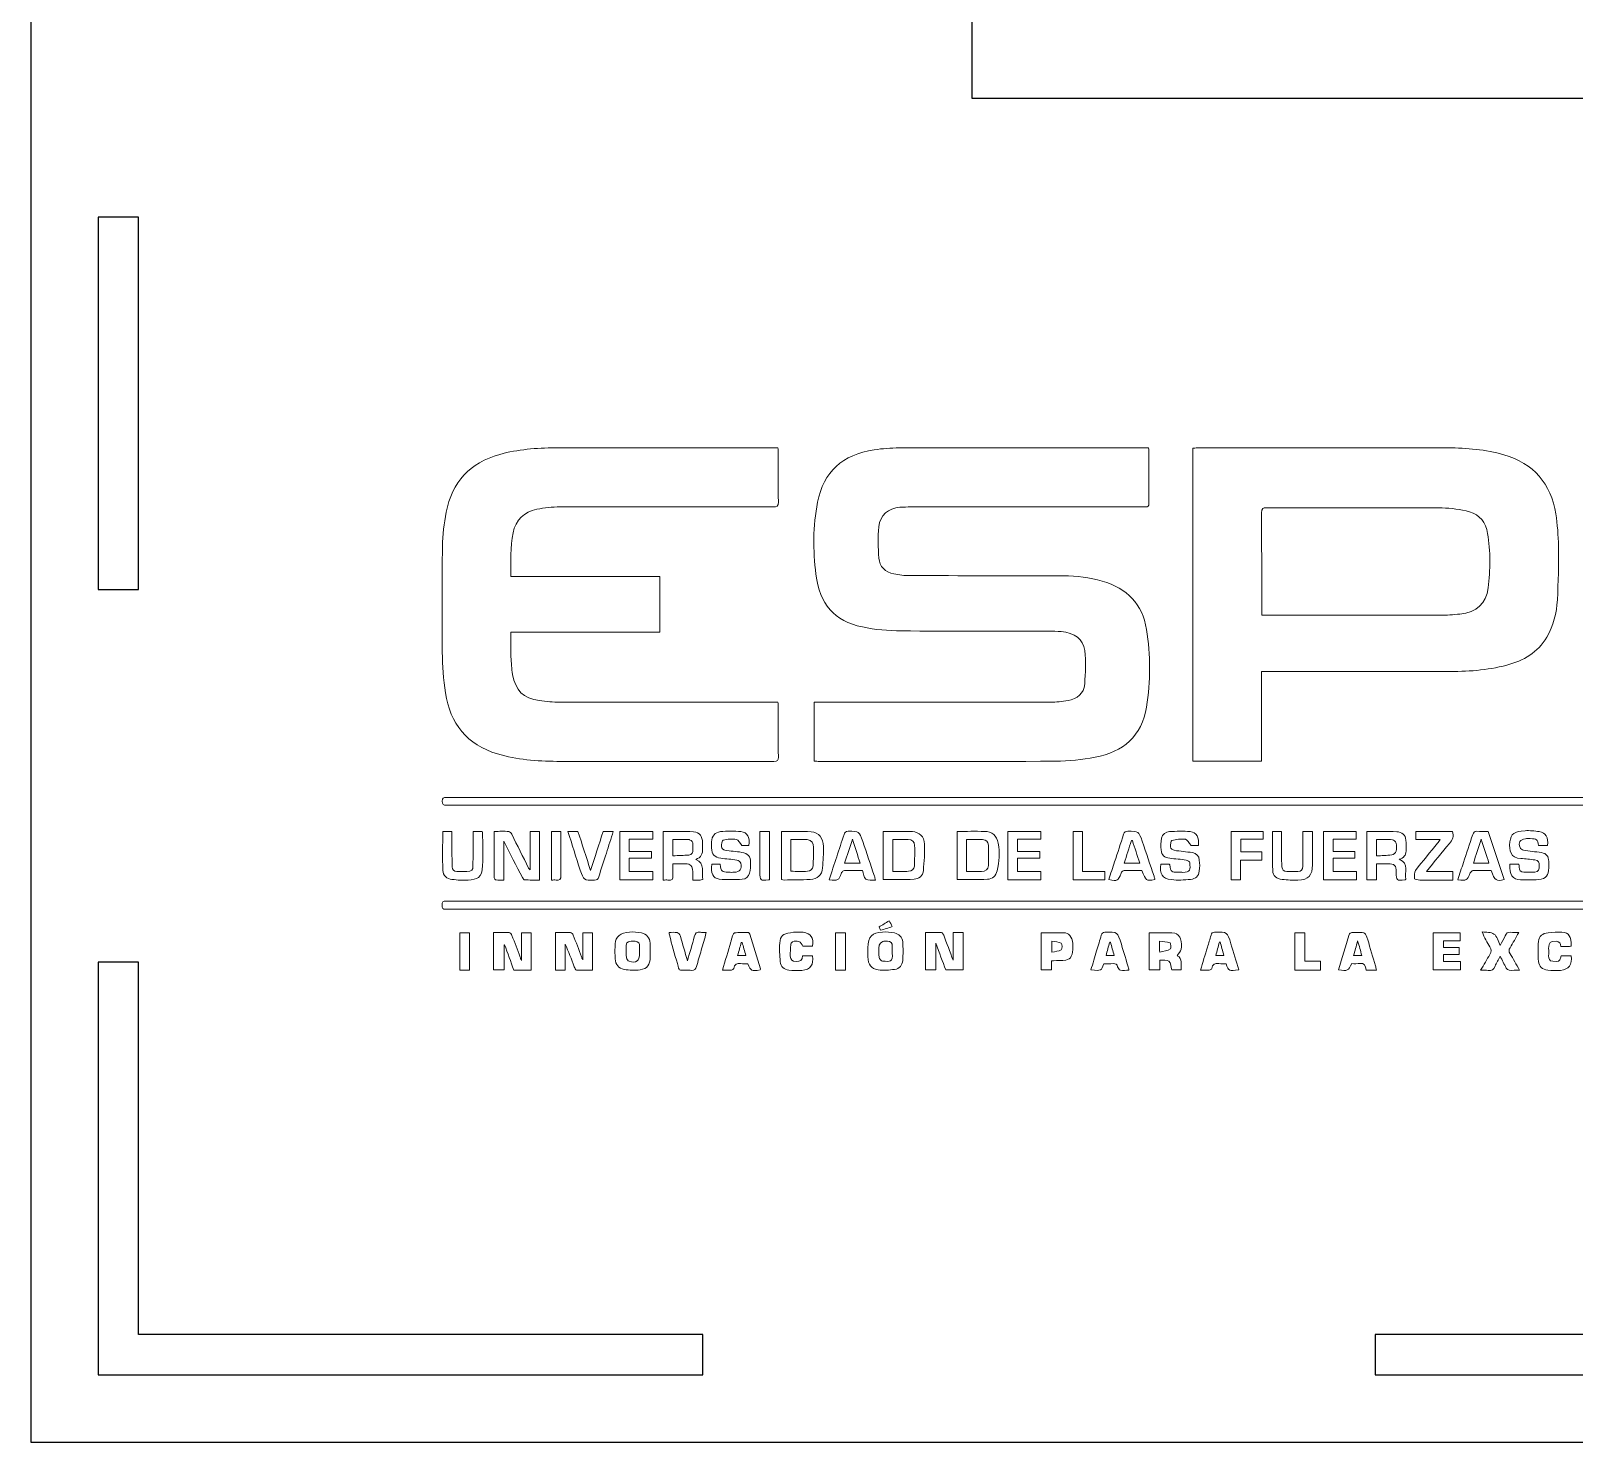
# Model space of a CAD drawing. Extents: x -410 to 1216, y 0 to 714.
# Drawn here: x 83.7 to 198.5, y 499.8 to 604.8 of the extents above; entities that cross this region are included whole.
import ezdxf

# ---------------------------------------------------------------- set-up
doc = ezdxf.new("R2010")
doc.units = 0
doc.header["$MEASUREMENT"] = 0

msp = doc.modelspace()

# ---------------------------------------------------------------- linework, layer by layer
at = {"linetype": 'Continuous'}
for p, q in [((153.72, 679.78), (153.72, 599.78)), ((153.72, 599.78), (253.72, 599.78))]:
    msp.add_line(p, q, dxfattribs=at)
for points in [[(533.72, 499.78), (533.72, 709.78), (83.72, 709.78), (83.72, 499.78)], [(88.72, 590.92), (88.72, 563.21), (91.72, 563.21), (91.72, 590.92)], [(88.72, 535.49), (88.72, 504.78), (133.72, 504.78), (133.72, 507.78), (91.72, 507.78), (91.72, 535.49)], [(183.72, 504.78), (233.72, 504.78), (233.72, 507.78), (183.72, 507.78)]]:
    msp.add_lwpolyline(points, close=True, dxfattribs=at)
at = {"color": 1, "lineweight": 0}
for points in [[(114.62, 568.96), (115.04, 571.21), (116.38, 572.65), (118.6, 573.27)], [(118.6, 573.27), (119.95, 573.64), (121.33, 573.75), (122.72, 573.75)], [(139.3, 573.75), (139.31, 573.62), (139.32, 573.52), (139.32, 573.42)], [(139.32, 573.42), (139.32, 572.18), (139.31, 570.95), (139.33, 569.71)], [(142.25, 569.71), (142.69, 571.97), (144.09, 573.25), (146.47, 573.61)], [(146.47, 573.61), (147.08, 573.7), (147.7, 573.75), (148.32, 573.75)], [(166.87, 573.75), (166.88, 573.65), (166.9, 573.6), (166.9, 573.54)], [(166.9, 573.54), (166.9, 572.23), (166.9, 570.92), (166.9, 569.61)], [(170.16, 573.73), (170.27, 573.74), (170.38, 573.75), (170.48, 573.75)], [(170.16, 550.45), (170.16, 558.22), (170.16, 565.96), (170.16, 573.73)], [(170.48, 573.75), (176.71, 573.75), (182.93, 573.75), (189.15, 573.75)], [(189.15, 573.75), (190.56, 573.75), (191.94, 573.63), (193.3, 573.24)], [(193.3, 573.24), (195.53, 572.6), (196.8, 571.1), (197.17, 568.84)], [(139.33, 569.71), (139.33, 569.41), (139.22, 569.36), (138.96, 569.36)], [(142.13, 564.35), (141.9, 566.13), (141.9, 567.93), (142.25, 569.71)], [(166.9, 569.61), (166.9, 569.43), (166.84, 569.35), (166.66, 569.37)], [(114.34, 566.43), (114.36, 567.27), (114.46, 568.13), (114.62, 568.96)], [(121.37, 569.19), (120.4, 569), (119.8, 568.4), (119.59, 567.43)], [(123.09, 569.36), (122.51, 569.36), (121.93, 569.3), (121.37, 569.19)], [(138.96, 569.36), (133.67, 569.37), (128.38, 569.37), (123.09, 569.36)], [(148.38, 569.33), (147.49, 569.25), (146.9, 568.77), (146.81, 567.88)], [(149.2, 569.36), (148.93, 569.36), (148.65, 569.35), (148.38, 569.33)], [(175.66, 569.3), (175.38, 569.3), (175.28, 569.24), (175.28, 568.93)], [(188.71, 569.28), (184.36, 569.31), (180.01, 569.29), (175.66, 569.3)], [(190.74, 569), (190.08, 569.17), (189.39, 569.28), (188.71, 569.28)], [(192.1, 567.39), (191.96, 568.18), (191.53, 568.79), (190.74, 569)], [(197.17, 568.84), (197.29, 568.05), (197.36, 567.23), (197.37, 566.43)], [(119.59, 567.43), (119.35, 566.36), (119.47, 565.29), (119.43, 564.18)], [(146.81, 567.88), (146.73, 567.11), (146.75, 566.32), (146.81, 565.55)], [(192.14, 563.34), (192.3, 564.68), (192.32, 566.05), (192.1, 567.39)], [(114.33, 558.55), (114.3, 561.18), (114.3, 563.8), (114.34, 566.43)], [(197.37, 566.43), (197.38, 565.1), (197.36, 563.77), (197.29, 562.45)], [(146.81, 565.55), (146.86, 564.91), (147.29, 564.51), (147.92, 564.38)], [(119.43, 564.18), (123.15, 564.18), (126.82, 564.18), (130.51, 564.18)], [(130.51, 564.18), (130.51, 562.79), (130.51, 561.43), (130.51, 560.04)], [(145.59, 560.43), (143.48, 560.89), (142.41, 562.09), (142.13, 564.35)], [(147.92, 564.38), (148.31, 564.29), (148.72, 564.25), (149.12, 564.25)], [(149.12, 564.25), (152.93, 564.24), (156.74, 564.25), (160.55, 564.24)], [(160.55, 564.24), (161.53, 564.23), (162.49, 564.1), (163.43, 563.83)], [(163.43, 563.83), (165.27, 563.31), (166.42, 562.14), (166.72, 560.25)], [(190.04, 561.39), (191.28, 561.53), (191.99, 562.15), (192.14, 563.34)], [(197.29, 562.45), (197.23, 561.47), (197, 560.53), (196.5, 559.67)], [(148.48, 560.14), (147.51, 560.14), (146.53, 560.23), (145.59, 560.43)], [(188.55, 561.3), (189.05, 561.3), (189.54, 561.34), (190.04, 561.39)], [(119.44, 560.04), (119.44, 559.41), (119.42, 558.8), (119.44, 558.2)], [(130.51, 560.04), (126.82, 560.04), (123.15, 560.04), (119.44, 560.04)], [(159.43, 560.12), (155.78, 560.12), (152.13, 560.1), (148.48, 560.14)], [(160.37, 560.08), (160.06, 560.11), (159.74, 560.12), (159.43, 560.12)], [(162.12, 558.67), (162.02, 559.55), (161.37, 560), (160.37, 560.08)], [(166.72, 560.25), (167.03, 558.33), (167.03, 556.39), (166.72, 554.47)], [(196.5, 559.67), (195.83, 558.52), (194.77, 557.92), (193.52, 557.59)], [(114.56, 555.53), (114.41, 556.53), (114.34, 557.54), (114.33, 558.55)], [(119.44, 558.2), (119.46, 557.76), (119.48, 557.33), (119.56, 556.9)], [(162.12, 556.19), (162.19, 557.01), (162.22, 557.85), (162.12, 558.67)], [(119.56, 556.9), (119.76, 555.7), (120.36, 555.12), (121.55, 554.95)], [(175.28, 557.11), (175.28, 554.86), (175.28, 552.67), (175.28, 550.45)], [(193.52, 557.59), (192.05, 557.19), (190.55, 557.11), (189.04, 557.11)], [(160.88, 554.96), (161.56, 555.08), (162.06, 555.47), (162.12, 556.19)], [(118.44, 550.98), (116.16, 551.66), (114.92, 553.24), (114.56, 555.53)], [(121.55, 554.95), (122.06, 554.88), (122.58, 554.83), (123.09, 554.83)], [(139.3, 554.83), (139.31, 554.71), (139.32, 554.61), (139.32, 554.52)], [(141.99, 550.44), (141.99, 551.9), (141.99, 553.34), (141.99, 554.83)], [(159.56, 554.83), (160, 554.83), (160.45, 554.88), (160.88, 554.96)], [(139.32, 554.52), (139.32, 553.26), (139.31, 552), (139.33, 550.75)], [(166.72, 554.47), (166.37, 552.32), (164.98, 551.12), (162.9, 550.73)], [(122.85, 550.43), (121.36, 550.44), (119.88, 550.55), (118.44, 550.98)], [(139, 550.42), (133.61, 550.43), (128.23, 550.42), (122.85, 550.43)], [(139.33, 550.75), (139.33, 550.49), (139.25, 550.42), (139, 550.42)], [(142.4, 550.43), (142.27, 550.43), (142.14, 550.44), (141.99, 550.44)], [(159.94, 550.44), (154.09, 550.41), (148.24, 550.43), (142.4, 550.43)], [(162.9, 550.73), (161.93, 550.55), (160.93, 550.44), (159.94, 550.44)], [(175.28, 550.45), (173.56, 550.45), (171.87, 550.45), (170.16, 550.45)], [(114.32, 547.46), (114.32, 547.7), (114.43, 547.76), (114.64, 547.74)], [(114.63, 547.17), (114.41, 547.15), (114.32, 547.23), (114.32, 547.46)], [(114.37, 542.31), (114.34, 543.27), (114.36, 544.23), (114.36, 545.21)], [(114.36, 545.21), (114.57, 545.21), (114.78, 545.21), (115.03, 545.21)], [(115.03, 545.21), (115.03, 544.88), (115.03, 544.56), (115.03, 544.24)], [(115.03, 544.24), (115.04, 543.69), (115.06, 543.13), (115.07, 542.57)], [(116.61, 542.69), (116.62, 543.33), (116.61, 543.97), (116.62, 544.61)], [(116.62, 544.61), (116.62, 544.8), (116.62, 544.99), (116.62, 545.2)], [(116.62, 545.2), (116.86, 545.2), (117.07, 545.2), (117.3, 545.2)], [(117.3, 545.2), (117.31, 545.18), (117.33, 545.16), (117.33, 545.13)], [(117.33, 545.13), (117.33, 544.31), (117.35, 543.49), (117.33, 542.67)], [(118.19, 545.22), (118.58, 545.22), (118.93, 545.24), (119.28, 545.21)], [(118.2, 541.76), (118.19, 542.91), (118.19, 544.05), (118.19, 545.22)], [(120.3, 541.78), (119.84, 542.66), (119.39, 543.55), (118.91, 544.48)], [(118.91, 544.48), (118.91, 543.51), (118.91, 542.58), (118.91, 541.6)], [(119.28, 545.21), (119.36, 545.21), (119.45, 545.09), (119.49, 545.01)], [(119.49, 545.01), (119.92, 544.17), (120.33, 543.33), (120.75, 542.49)], [(120.86, 542.35), (120.86, 543.34), (120.86, 544.27), (120.86, 545.21)], [(120.86, 545.21), (121.1, 545.21), (121.32, 545.21), (121.56, 545.21)], [(121.56, 545.21), (121.56, 544.02), (121.56, 542.84), (121.56, 541.6)], [(122.45, 545.2), (122.67, 545.2), (122.88, 545.2), (123.15, 545.2)], [(122.45, 541.6), (122.45, 542.81), (122.45, 543.99), (122.45, 545.2)], [(124.59, 542.34), (124.28, 543.29), (123.99, 544.23), (123.67, 545.22)], [(123.67, 545.22), (123.94, 545.22), (124.16, 545.22), (124.42, 545.22)], [(124.42, 545.22), (124.73, 544.27), (125.04, 543.31), (125.36, 542.32)], [(125.36, 542.32), (125.68, 543.32), (125.99, 544.26), (126.29, 545.21)], [(126.29, 545.21), (126.55, 545.21), (126.78, 545.21), (127.05, 545.21)], [(127.05, 545.21), (126.88, 544.67), (126.71, 544.14), (126.54, 543.61)], [(127.53, 541.62), (127.53, 542.81), (127.53, 544), (127.53, 545.21)], [(127.53, 545.21), (128.36, 545.21), (129.16, 545.21), (129.99, 545.21)], [(129.99, 544.64), (129.41, 544.64), (128.84, 544.64), (128.24, 544.64)], [(128.24, 544.64), (128.24, 544.33), (128.24, 544.04), (128.24, 543.73)], [(129.99, 545.21), (129.99, 545.02), (129.99, 544.84), (129.99, 544.64)], [(130.77, 545.2), (131.53, 545.2), (132.27, 545.24), (133.02, 545.19)], [(130.77, 541.6), (130.77, 542.82), (130.77, 544), (130.77, 545.2)], [(132.67, 544.61), (132.28, 544.61), (131.89, 544.61), (131.49, 544.61)], [(131.49, 544.61), (131.49, 544.21), (131.49, 543.84), (131.49, 543.4)], [(132.73, 544.6), (132.71, 544.61), (132.69, 544.61), (132.67, 544.61)], [(132.96, 543.87), (132.94, 544.13), (133.11, 544.45), (132.73, 544.6)], [(133.02, 545.19), (133.49, 545.15), (133.68, 544.85), (133.69, 544.37)], [(133.69, 544.37), (133.69, 544.23), (133.68, 544.08), (133.69, 543.94)], [(134.36, 543.99), (134.36, 544.14), (134.35, 544.3), (134.36, 544.45)], [(134.36, 544.45), (134.39, 544.86), (134.61, 545.16), (135.02, 545.2)], [(135.02, 545.2), (135.53, 545.24), (136.05, 545.25), (136.55, 545.2)], [(135.22, 544.57), (135.14, 544.55), (135.1, 544.23), (135.1, 544.06)], [(136.22, 544.62), (135.89, 544.67), (135.54, 544.64), (135.22, 544.57)], [(136.61, 544.16), (136.46, 544.35), (136.36, 544.6), (136.22, 544.62)], [(136.55, 545.2), (137.04, 545.15), (137.22, 544.79), (137.14, 544.16)], [(137.96, 545.21), (138.22, 545.21), (138.43, 545.21), (138.66, 545.21)], [(138.66, 545.21), (138.66, 544.02), (138.66, 542.83), (138.66, 541.64)], [(139.56, 545.2), (140.31, 545.2), (141.04, 545.25), (141.78, 545.19)], [(139.56, 541.63), (139.56, 542.83), (139.56, 544.01), (139.56, 545.2)], [(141.48, 544.61), (141.08, 544.63), (140.68, 544.61), (140.27, 544.61)], [(140.27, 544.61), (140.27, 543.81), (140.27, 543.04), (140.27, 542.25)], [(141.95, 544.04), (141.95, 544.33), (141.82, 544.59), (141.48, 544.61)], [(141.78, 545.19), (142.34, 545.15), (142.67, 544.71), (142.68, 544.09)], [(143.67, 543.33), (143.85, 543.88), (144.04, 544.44), (144.22, 544.99)], [(144.22, 544.99), (144.27, 545.16), (144.34, 545.23), (144.53, 545.23)], [(144.84, 544.63), (144.64, 544), (144.45, 543.44), (144.26, 542.86)], [(144.53, 545.23), (145.35, 545.23), (145.35, 545.24), (145.61, 544.46)], [(145.42, 542.86), (145.23, 543.43), (145.05, 543.99), (144.84, 544.63)], [(145.61, 544.46), (145.9, 543.6), (146.19, 542.75), (146.48, 541.89)], [(147.13, 545.21), (147.87, 545.21), (148.58, 545.24), (149.3, 545.2)], [(147.13, 541.65), (147.13, 542.83), (147.13, 544.01), (147.13, 545.21)], [(148.99, 544.61), (148.62, 544.63), (148.24, 544.62), (147.85, 544.62)], [(147.85, 544.62), (147.85, 543.81), (147.85, 543.03), (147.85, 542.24)], [(149.47, 544.17), (149.47, 544.47), (149.26, 544.6), (148.99, 544.61)], [(149.3, 545.2), (149.84, 545.17), (150.17, 544.85), (150.2, 544.27)], [(150.2, 544.27), (150.24, 543.62), (150.17, 542.97), (150.12, 542.32)], [(152.63, 545.22), (153.32, 545.22), (153.99, 545.23), (154.66, 545.22)], [(152.63, 541.65), (152.63, 542.81), (152.63, 544), (152.63, 545.22)], [(154.53, 544.61), (154.14, 544.62), (153.74, 544.61), (153.34, 544.61)], [(153.34, 544.61), (153.34, 543.81), (153.34, 543.04), (153.34, 542.24)], [(154.96, 544.19), (154.95, 544.44), (154.79, 544.6), (154.53, 544.61)], [(154.66, 545.22), (155.24, 545.2), (155.58, 544.91), (155.69, 544.34)], [(155.69, 544.34), (155.82, 543.65), (155.75, 542.97), (155.61, 542.29)], [(156.41, 541.62), (156.41, 542.81), (156.41, 543.99), (156.41, 545.2)], [(156.41, 545.2), (157.22, 545.2), (158.03, 545.2), (158.86, 545.2)], [(158.86, 544.63), (158.28, 544.63), (157.71, 544.63), (157.12, 544.63)], [(157.12, 544.63), (157.12, 544.32), (157.12, 544.04), (157.12, 543.73)], [(158.86, 545.2), (158.86, 545.02), (158.86, 544.84), (158.86, 544.63)], [(161.27, 541.62), (161.27, 542.82), (161.27, 544), (161.27, 545.21)], [(161.27, 545.21), (161.49, 545.21), (161.71, 545.21), (161.96, 545.21)], [(161.96, 545.21), (161.96, 544.23), (161.96, 543.26), (161.96, 542.24)], [(164.35, 542.95), (164.57, 543.64), (164.8, 544.32), (165.02, 545.01)], [(165.02, 545.01), (165.07, 545.17), (165.14, 545.23), (165.32, 545.23)], [(165.6, 544.53), (165.42, 543.98), (165.24, 543.43), (165.06, 542.86)], [(165.32, 545.23), (166.13, 545.23), (166.14, 545.24), (166.4, 544.48)], [(165.67, 544.53), (165.65, 544.53), (165.62, 544.53), (165.6, 544.53)], [(166.22, 542.86), (166.03, 543.43), (165.85, 543.98), (165.67, 544.53)], [(166.4, 544.48), (166.7, 543.61), (166.99, 542.74), (167.28, 541.88)], [(167.8, 543.84), (167.77, 544.12), (167.79, 544.43), (167.84, 544.71)], [(167.84, 544.71), (167.9, 545.01), (168.15, 545.18), (168.43, 545.2)], [(168.43, 545.2), (168.94, 545.23), (169.46, 545.25), (169.97, 545.2)], [(168.61, 544.55), (168.54, 544.53), (168.49, 544.22), (168.51, 544.06)], [(169.61, 544.63), (169.28, 544.67), (168.93, 544.63), (168.61, 544.55)], [(170.04, 544.16), (169.86, 544.36), (169.75, 544.61), (169.61, 544.63)], [(169.97, 545.2), (170.45, 545.15), (170.64, 544.78), (170.58, 544.16)], [(173.01, 541.62), (173.01, 542.83), (173.01, 544.01), (173.01, 545.21)], [(173.01, 545.21), (173.82, 545.21), (174.6, 545.21), (175.39, 545.21)], [(175.39, 544.63), (174.85, 544.63), (174.3, 544.63), (173.73, 544.63)], [(173.73, 544.63), (173.73, 544.31), (173.73, 544.02), (173.73, 543.7)], [(175.39, 545.21), (175.39, 545.02), (175.39, 544.85), (175.39, 544.63)], [(176.11, 542.31), (176.07, 543.27), (176.09, 544.23), (176.09, 545.21)], [(176.09, 545.21), (176.31, 545.21), (176.52, 545.21), (176.77, 545.21)], [(176.77, 545.21), (176.77, 544.51), (176.77, 543.83), (176.77, 543.14)], [(178.34, 544.86), (178.34, 544.97), (178.34, 545.08), (178.34, 545.2)], [(178.34, 545.2), (178.59, 545.2), (178.8, 545.2), (179.07, 545.2)], [(178.34, 542.64), (178.34, 543.38), (178.34, 544.12), (178.34, 544.86)], [(179.88, 541.62), (179.88, 542.81), (179.88, 543.99), (179.88, 545.2)], [(179.88, 545.2), (180.68, 545.2), (181.5, 545.2), (182.33, 545.2)], [(182.33, 544.63), (181.76, 544.63), (181.19, 544.63), (180.61, 544.63)], [(180.61, 544.63), (180.61, 544.33), (180.61, 544.05), (180.61, 543.73)], [(182.33, 545.2), (182.33, 545.02), (182.33, 544.84), (182.33, 544.63)], [(183.11, 545.2), (183.87, 545.2), (184.61, 545.23), (185.35, 545.19)], [(183.11, 541.62), (183.11, 542.83), (183.11, 544.01), (183.11, 545.2)], [(185.01, 544.6), (184.62, 544.63), (184.23, 544.62), (183.83, 544.62)], [(183.83, 544.62), (183.83, 544.21), (183.83, 543.83), (183.83, 543.4)], [(185.29, 544.35), (185.27, 544.46), (185.11, 544.6), (185.01, 544.6)], [(185.29, 543.74), (185.34, 543.93), (185.33, 544.16), (185.29, 544.35)], [(185.35, 545.19), (185.7, 545.17), (185.99, 544.97), (186.02, 544.56)], [(186.02, 544.56), (186.03, 544.29), (186.06, 544.02), (186.04, 543.75)], [(186.74, 542.32), (187.26, 543.01), (187.83, 543.67), (188.38, 544.34)], [(186.76, 544.62), (186.76, 544.82), (186.76, 545), (186.76, 545.2)], [(186.76, 545.2), (187.66, 545.2), (188.57, 545.2), (189.49, 545.2)], [(188.58, 544.62), (187.94, 544.62), (187.36, 544.62), (186.76, 544.62)], [(189.26, 544.32), (188.69, 543.65), (188.15, 542.97), (187.55, 542.24)], [(188.38, 544.34), (188.43, 544.41), (188.48, 544.49), (188.58, 544.62)], [(189.49, 545.2), (189.59, 544.86), (189.5, 544.59), (189.26, 544.32)], [(190.3, 542.9), (190.53, 543.6), (190.77, 544.29), (190.99, 544.99)], [(190.99, 544.99), (191.05, 545.15), (191.11, 545.24), (191.3, 545.23)], [(191.61, 544.63), (191.41, 543.99), (191.23, 543.44), (191.04, 542.86)], [(191.3, 545.23), (191.57, 545.21), (191.85, 545.22), (192.13, 545.22)], [(192.2, 542.86), (192.01, 543.43), (191.82, 543.99), (191.61, 544.63)], [(192.13, 545.22), (192.53, 544.02), (192.93, 542.84), (193.33, 541.65)], [(194.57, 543.2), (193.8, 543.23), (193.67, 543.8), (193.76, 544.44)], [(193.76, 544.44), (193.84, 545.06), (194.06, 545.21), (194.88, 545.27)], [(194.91, 544.67), (194.51, 544.62), (194.37, 544.39), (194.51, 544.01)], [(194.88, 545.27), (195.23, 545.29), (195.59, 545.26), (195.94, 545.2)], [(195.27, 544.68), (195.15, 544.68), (195.03, 544.69), (194.91, 544.67)], [(195.89, 544.17), (195.81, 544.64), (195.76, 544.68), (195.27, 544.68)], [(195.94, 545.2), (196.42, 545.13), (196.62, 544.78), (196.56, 544.17)], [(126.54, 543.61), (126.35, 543.02), (126.15, 542.43), (125.97, 541.83)], [(128.24, 543.73), (128.78, 543.73), (129.33, 543.73), (129.89, 543.73)], [(129.89, 543.22), (129.34, 543.22), (128.8, 543.22), (128.24, 543.22)], [(128.24, 543.22), (128.24, 542.89), (128.24, 542.58), (128.24, 542.24)], [(129.89, 543.73), (129.89, 543.55), (129.89, 543.39), (129.89, 543.22)], [(131.49, 543.4), (131.91, 543.42), (132.29, 543.43), (132.67, 543.46)], [(132.67, 543.46), (132.92, 543.48), (132.98, 543.66), (132.96, 543.87)], [(133.69, 543.94), (133.71, 543.56), (133.6, 543.26), (133.18, 543.14)], [(133.18, 543.14), (133.94, 542.82), (133.59, 542.17), (133.7, 541.64)], [(135.05, 543.22), (134.57, 543.29), (134.38, 543.51), (134.36, 543.99)], [(136.25, 543.09), (135.85, 543.16), (135.44, 543.17), (135.05, 543.22)], [(135.1, 544.06), (135.1, 543.97), (135.25, 543.83), (135.35, 543.82)], [(135.35, 543.82), (135.76, 543.75), (136.19, 543.74), (136.61, 543.66)], [(136.54, 542.85), (136.51, 542.95), (136.36, 543.07), (136.25, 543.09)], [(137.14, 544.16), (136.92, 544.16), (136.72, 544.16), (136.61, 544.16)], [(136.61, 543.66), (137.09, 543.57), (137.24, 543.39), (137.27, 542.9)], [(141.91, 542.66), (141.93, 543.12), (141.96, 543.58), (141.95, 544.04)], [(142.68, 544.09), (142.69, 543.56), (142.67, 543.04), (142.62, 542.51)], [(143.11, 541.62), (143.3, 542.21), (143.49, 542.77), (143.67, 543.33)], [(149.45, 542.64), (149.48, 543.15), (149.48, 543.66), (149.47, 544.17)], [(154.96, 542.68), (154.98, 543.19), (154.98, 543.69), (154.96, 544.19)], [(157.12, 543.73), (157.67, 543.73), (158.22, 543.73), (158.78, 543.73)], [(158.78, 543.22), (158.24, 543.22), (157.69, 543.22), (157.12, 543.22)], [(157.12, 543.22), (157.12, 542.88), (157.12, 542.58), (157.12, 542.24)], [(158.78, 543.73), (158.78, 543.55), (158.78, 543.41), (158.78, 543.22)], [(168.46, 543.22), (168.04, 543.28), (167.86, 543.42), (167.8, 543.84)], [(169.66, 543.09), (169.27, 543.15), (168.86, 543.17), (168.46, 543.22)], [(168.51, 544.06), (168.52, 543.96), (168.68, 543.83), (168.79, 543.81)], [(168.79, 543.81), (169.23, 543.74), (169.69, 543.7), (170.14, 543.64)], [(169.94, 542.88), (169.93, 542.96), (169.77, 543.07), (169.66, 543.09)], [(170.58, 544.16), (170.35, 544.16), (170.14, 544.16), (170.04, 544.16)], [(170.14, 543.64), (170.45, 543.6), (170.62, 543.38), (170.65, 543.09)], [(170.65, 543.09), (170.69, 542.82), (170.69, 542.54), (170.65, 542.27)], [(175.29, 543.09), (174.77, 543.09), (174.26, 543.09), (173.72, 543.09)], [(173.72, 543.09), (173.72, 542.59), (173.72, 542.12), (173.72, 541.62)], [(173.73, 543.7), (174.25, 543.7), (174.76, 543.7), (175.29, 543.7)], [(175.29, 543.7), (175.29, 543.49), (175.29, 543.3), (175.29, 543.09)], [(176.77, 543.14), (176.77, 542.95), (176.78, 542.76), (176.8, 542.57)], [(180.61, 543.73), (181.14, 543.73), (181.68, 543.73), (182.23, 543.73)], [(182.23, 543.22), (181.7, 543.22), (181.17, 543.22), (180.61, 543.22)], [(180.61, 543.22), (180.61, 542.88), (180.61, 542.58), (180.61, 542.24)], [(182.23, 543.73), (182.23, 543.54), (182.23, 543.4), (182.23, 543.22)], [(183.83, 543.4), (184.22, 543.42), (184.6, 543.42), (184.96, 543.47)], [(184.96, 543.47), (185.09, 543.48), (185.26, 543.62), (185.29, 543.74)], [(186.04, 543.75), (186.02, 543.44), (185.86, 543.23), (185.53, 543.15)], [(185.53, 543.15), (186.33, 542.82), (185.86, 542.15), (186.02, 541.66)], [(194.51, 544.01), (194.54, 543.93), (194.66, 543.83), (194.76, 543.81)], [(195.62, 543.1), (195.27, 543.13), (194.92, 543.19), (194.57, 543.2)], [(194.76, 543.81), (195.2, 543.74), (195.66, 543.72), (196.1, 543.64)], [(195.94, 542.66), (195.94, 542.88), (195.92, 543.08), (195.62, 543.1)], [(196.56, 544.17), (196.34, 544.17), (196.11, 544.17), (195.89, 544.17)], [(196.1, 543.64), (196.49, 543.57), (196.63, 543.37), (196.65, 542.98)], [(115.05, 541.65), (114.66, 541.69), (114.38, 541.93), (114.37, 542.31)], [(115.07, 542.57), (115.07, 542.35), (115.19, 542.24), (115.41, 542.24)], [(115.41, 542.24), (115.66, 542.23), (115.91, 542.22), (116.16, 542.23)], [(116.16, 542.23), (116.54, 542.25), (116.6, 542.32), (116.61, 542.69)], [(117.33, 542.67), (117.3, 541.71), (116.92, 541.66), (116.25, 541.6)], [(120.75, 542.49), (120.77, 542.46), (120.79, 542.44), (120.86, 542.35)], [(123.16, 541.94), (123.16, 541.65), (123.06, 541.56), (122.79, 541.6)], [(125.65, 541.59), (124.85, 541.59), (124.85, 541.58), (124.59, 542.34)], [(128.24, 542.24), (128.82, 542.24), (129.4, 542.24), (130, 542.24)], [(130, 542.24), (130, 542.02), (130, 541.83), (130, 541.62)], [(131.49, 541.96), (131.52, 541.66), (131.4, 541.55), (131.12, 541.6)], [(131.48, 542.81), (131.48, 542.52), (131.46, 542.24), (131.49, 541.96)], [(132.41, 542.81), (132.12, 542.82), (131.83, 542.81), (131.48, 542.81)], [(132.96, 542.24), (132.95, 542.64), (132.8, 542.8), (132.41, 542.81)], [(132.96, 541.6), (132.96, 541.83), (132.96, 542.04), (132.96, 542.24)], [(134.93, 541.67), (134.46, 541.71), (134.29, 542.13), (134.38, 542.77)], [(134.38, 542.77), (134.59, 542.77), (134.8, 542.77), (135, 542.77)], [(135, 542.77), (135.07, 542.22), (135.1, 542.19), (135.64, 542.18)], [(135.64, 542.18), (135.77, 542.17), (135.9, 542.17), (136.03, 542.18)], [(136.03, 542.18), (136.48, 542.2), (136.66, 542.42), (136.54, 542.85)], [(137.19, 542.12), (137.13, 541.85), (136.91, 541.67), (136.65, 541.66)], [(137.27, 542.9), (137.28, 542.64), (137.25, 542.38), (137.19, 542.12)], [(140.27, 542.25), (140.69, 542.25), (141.09, 542.23), (141.49, 542.25)], [(141.49, 542.25), (141.72, 542.27), (141.89, 542.4), (141.91, 542.66)], [(142.62, 542.51), (142.57, 541.96), (142.25, 541.66), (141.69, 541.64)], [(144.03, 542.14), (143.8, 541.55), (143.8, 541.55), (143.11, 541.62)], [(144.04, 542.17), (144.03, 542.17), (144.03, 542.15), (144.03, 542.14)], [(144.24, 542.3), (144.17, 542.3), (144.11, 542.22), (144.04, 542.17)], [(145.59, 542.31), (145.13, 542.31), (144.69, 542.31), (144.24, 542.3)], [(144.26, 542.86), (144.66, 542.86), (145.03, 542.86), (145.42, 542.86)], [(145.84, 541.67), (145.69, 541.79), (145.67, 542.08), (145.59, 542.31)], [(147.85, 542.24), (148.26, 542.24), (148.64, 542.23), (149.02, 542.25)], [(149.02, 542.25), (149.26, 542.26), (149.44, 542.39), (149.45, 542.64)], [(150.12, 542.32), (150.09, 541.91), (149.78, 541.68), (149.43, 541.66)], [(153.34, 542.24), (153.72, 542.24), (154.08, 542.24), (154.44, 542.24)], [(154.44, 542.24), (154.74, 542.24), (154.94, 542.39), (154.96, 542.68)], [(155.61, 542.29), (155.52, 541.9), (155.25, 541.68), (154.89, 541.66)], [(157.12, 542.24), (157.69, 542.24), (158.27, 542.24), (158.86, 542.24)], [(158.86, 542.24), (158.86, 542.02), (158.86, 541.82), (158.86, 541.62)], [(161.96, 542.24), (162.55, 542.24), (163.08, 542.24), (163.63, 542.24)], [(163.63, 542.24), (163.63, 542.03), (163.63, 541.83), (163.63, 541.62)], [(163.91, 541.64), (164.06, 542.08), (164.2, 542.52), (164.35, 542.95)], [(164.83, 542.12), (164.62, 541.53), (164.58, 541.5), (163.91, 541.64)], [(165.05, 542.3), (164.97, 542.3), (164.86, 542.2), (164.83, 542.12)], [(166.37, 542.31), (165.94, 542.31), (165.49, 542.32), (165.05, 542.3)], [(165.06, 542.86), (165.46, 542.86), (165.82, 542.86), (166.22, 542.86)], [(167.35, 541.63), (166.68, 541.54), (166.68, 541.54), (166.37, 542.31)], [(168.57, 541.63), (167.89, 541.72), (167.68, 542.06), (167.79, 542.77)], [(167.79, 542.77), (167.99, 542.77), (168.2, 542.77), (168.41, 542.77)], [(168.41, 542.77), (168.43, 542.76), (168.45, 542.74), (168.45, 542.73)], [(168.45, 542.73), (168.54, 542.19), (168.54, 542.19), (169.09, 542.18)], [(169.09, 542.18), (169.2, 542.17), (169.31, 542.18), (169.42, 542.17)], [(169.42, 542.17), (169.99, 542.17), (169.99, 542.35), (169.94, 542.88)], [(170.65, 542.27), (170.59, 541.87), (170.39, 541.68), (169.99, 541.65)], [(176.81, 541.65), (176.39, 541.69), (176.12, 541.91), (176.11, 542.31)], [(176.8, 542.57), (176.81, 542.35), (176.94, 542.24), (177.15, 542.24)], [(177.15, 542.24), (177.43, 542.23), (177.7, 542.23), (177.97, 542.23)], [(177.97, 542.23), (178.24, 542.24), (178.35, 542.38), (178.34, 542.64)], [(179.07, 542.73), (179.06, 541.94), (178.78, 541.62), (177.99, 541.59)], [(180.61, 542.24), (181.18, 542.24), (181.75, 542.24), (182.35, 542.24)], [(182.35, 542.24), (182.35, 542), (182.35, 541.82), (182.35, 541.62)], [(183.9, 542.81), (183.88, 542.81), (183.86, 542.79), (183.82, 542.78)], [(183.82, 542.78), (183.82, 542.41), (183.82, 542.02), (183.82, 541.62)], [(184.66, 542.81), (184.41, 542.81), (184.15, 542.81), (183.9, 542.81)], [(185.3, 542.17), (185.29, 542.71), (185.19, 542.81), (184.66, 542.81)], [(185.94, 541.61), (185.31, 541.55), (185.31, 541.55), (185.3, 542.17)], [(186.66, 541.69), (186.65, 541.9), (186.63, 542.17), (186.74, 542.32)], [(187.55, 542.24), (188.24, 542.24), (188.87, 542.24), (189.51, 542.24)], [(189.51, 542.24), (189.51, 542.01), (189.51, 541.82), (189.51, 541.6)], [(189.88, 541.62), (190.02, 542.05), (190.16, 542.48), (190.3, 542.9)], [(190.81, 542.13), (190.56, 541.56), (190.57, 541.55), (189.88, 541.62)], [(191.01, 542.3), (190.94, 542.3), (190.84, 542.21), (190.81, 542.13)], [(192.36, 542.31), (191.92, 542.31), (191.46, 542.32), (191.01, 542.3)], [(191.04, 542.86), (191.44, 542.86), (191.8, 542.86), (192.2, 542.86)], [(193.33, 541.65), (192.72, 541.49), (192.65, 541.53), (192.36, 542.31)], [(194.55, 541.62), (194, 541.63), (193.66, 542.01), (193.76, 542.77)], [(193.76, 542.77), (193.99, 542.77), (194.2, 542.77), (194.43, 542.77)], [(194.43, 542.77), (194.44, 542.69), (194.45, 542.62), (194.45, 542.56)], [(194.45, 542.56), (194.44, 542.32), (194.56, 542.2), (194.79, 542.19)], [(194.79, 542.19), (195.06, 542.18), (195.33, 542.18), (195.61, 542.19)], [(195.61, 542.19), (195.91, 542.2), (195.94, 542.41), (195.94, 542.66)], [(196.65, 542.52), (196.64, 541.93), (196.47, 541.71), (195.88, 541.64)], [(196.65, 542.98), (196.65, 542.83), (196.65, 542.68), (196.65, 542.52)], [(116.25, 541.6), (115.86, 541.56), (115.45, 541.6), (115.05, 541.65)], [(118.33, 541.61), (118.28, 541.61), (118.2, 541.71), (118.2, 541.76)], [(118.91, 541.6), (118.71, 541.6), (118.52, 541.59), (118.33, 541.61)], [(120.45, 541.61), (120.4, 541.61), (120.34, 541.71), (120.3, 541.78)], [(121.56, 541.6), (121.19, 541.6), (120.82, 541.6), (120.45, 541.61)], [(122.79, 541.6), (122.69, 541.61), (122.58, 541.6), (122.45, 541.6)], [(125.97, 541.83), (125.92, 541.65), (125.84, 541.6), (125.65, 541.59)], [(130, 541.62), (129.18, 541.62), (128.37, 541.62), (127.53, 541.62)], [(131.12, 541.6), (131.01, 541.61), (130.9, 541.6), (130.77, 541.6)], [(133.52, 541.6), (133.35, 541.6), (133.18, 541.6), (132.96, 541.6)], [(133.7, 541.64), (133.61, 541.62), (133.57, 541.6), (133.52, 541.6)], [(136.65, 541.66), (136.08, 541.63), (135.5, 541.61), (134.93, 541.67)], [(138.66, 541.64), (138.64, 541.63), (138.63, 541.61), (138.61, 541.61)], [(139.77, 541.6), (139.71, 541.6), (139.64, 541.62), (139.56, 541.63)], [(141.69, 541.64), (141.05, 541.61), (140.41, 541.61), (139.77, 541.6)], [(146.57, 541.58), (146.29, 541.6), (146, 541.55), (145.84, 541.67)], [(146.48, 541.89), (146.5, 541.81), (146.53, 541.72), (146.57, 541.58)], [(149.43, 541.66), (148.67, 541.62), (147.91, 541.65), (147.13, 541.65)], [(154.89, 541.66), (154.15, 541.62), (153.4, 541.65), (152.63, 541.65)], [(158.86, 541.62), (158.05, 541.62), (157.24, 541.62), (156.41, 541.62)], [(163.63, 541.62), (162.83, 541.62), (162.06, 541.62), (161.27, 541.62)], [(167.28, 541.88), (167.3, 541.8), (167.32, 541.73), (167.35, 541.63)], [(169.99, 541.65), (169.52, 541.61), (169.03, 541.57), (168.57, 541.63)], [(173.72, 541.62), (173.47, 541.62), (173.25, 541.62), (173.01, 541.62)], [(177.99, 541.59), (177.59, 541.57), (177.2, 541.6), (176.81, 541.65)], [(182.35, 541.62), (181.52, 541.62), (180.71, 541.62), (179.88, 541.62)], [(183.82, 541.62), (183.57, 541.62), (183.34, 541.62), (183.11, 541.62)], [(186.02, 541.66), (185.95, 541.62), (185.94, 541.61), (185.94, 541.61)], [(187.06, 541.6), (186.92, 541.61), (186.66, 541.65), (186.66, 541.69)], [(195.88, 541.64), (195.44, 541.59), (194.99, 541.61), (194.55, 541.62)], [(114.31, 539.73), (114.31, 539.95), (114.37, 540.06), (114.6, 540.03)], [(114.6, 539.43), (114.36, 539.4), (114.31, 539.52), (114.31, 539.73)], [(146.82, 538.11), (147.07, 538.26), (147.31, 538.4), (147.58, 538.57)], [(147.58, 538.57), (147.66, 538.42), (147.72, 538.3), (147.81, 538.14)], [(115.63, 534.9), (115.63, 535.82), (115.63, 536.74), (115.63, 537.68)], [(115.63, 537.68), (115.86, 537.68), (116.1, 537.68), (116.35, 537.68)], [(116.35, 537.68), (116.35, 536.75), (116.35, 535.84), (116.35, 534.9)], [(118.14, 537.7), (118.54, 537.7), (118.92, 537.71), (119.3, 537.69)], [(118.14, 534.91), (118.14, 535.83), (118.14, 536.75), (118.14, 537.7)], [(119.3, 537.69), (119.38, 537.69), (119.47, 537.57), (119.51, 537.48)], [(119.51, 537.48), (119.72, 536.95), (119.91, 536.41), (120.12, 535.87)], [(120.22, 537.68), (120.46, 537.68), (120.69, 537.68), (120.95, 537.68)], [(120.22, 535.62), (120.22, 536.34), (120.22, 537), (120.22, 537.68)], [(120.95, 537.68), (120.95, 536.75), (120.95, 535.84), (120.95, 534.9)], [(122.76, 537.7), (123.13, 537.7), (123.5, 537.71), (123.86, 537.69)], [(122.76, 534.9), (122.76, 535.82), (122.76, 536.75), (122.76, 537.7)], [(123.86, 537.69), (123.93, 537.69), (124.04, 537.58), (124.07, 537.5)], [(124.07, 537.5), (124.28, 536.97), (124.48, 536.43), (124.68, 535.89)], [(124.78, 535.67), (124.78, 536.37), (124.78, 537.01), (124.78, 537.68)], [(124.78, 537.68), (125.01, 537.68), (125.25, 537.68), (125.51, 537.68)], [(125.51, 537.68), (125.51, 536.77), (125.51, 535.85), (125.51, 534.89)], [(127.19, 536.85), (127.22, 537.39), (127.59, 537.7), (128.26, 537.73)], [(128.26, 537.73), (128.56, 537.75), (128.86, 537.72), (129.16, 537.66)], [(129.16, 537.66), (129.52, 537.6), (129.77, 537.28), (129.79, 536.91)], [(131.2, 537.7), (131.42, 537.7), (131.62, 537.73), (131.81, 537.69)], [(131.22, 537.52), (131.21, 537.57), (131.21, 537.62), (131.2, 537.7)], [(131.82, 535.38), (131.61, 536.09), (131.42, 536.81), (131.22, 537.52)], [(131.81, 537.69), (131.9, 537.67), (132, 537.54), (132.04, 537.43)], [(132.04, 537.43), (132.21, 536.84), (132.38, 536.24), (132.56, 535.58)], [(132.56, 535.58), (132.75, 536.22), (132.93, 536.8), (133.07, 537.38)], [(133.07, 537.38), (133.14, 537.65), (133.26, 537.75), (133.53, 537.71)], [(133.53, 537.71), (133.65, 537.69), (133.79, 537.7), (133.97, 537.7)], [(133.97, 537.7), (133.84, 537.24), (133.72, 536.81), (133.6, 536.39)], [(135.83, 537.1), (135.9, 537.3), (135.95, 537.63), (136.06, 537.66)], [(136.06, 537.66), (136.39, 537.73), (136.76, 537.69), (137.11, 537.69)], [(137.11, 537.69), (137.15, 537.69), (137.2, 537.61), (137.21, 537.57)], [(137.21, 537.57), (137.48, 536.71), (137.74, 535.86), (138, 535)], [(139.43, 536.91), (139.48, 537.44), (139.68, 537.6), (140.24, 537.68)], [(140.24, 537.68), (140.54, 537.73), (140.87, 537.76), (141.17, 537.71)], [(141.17, 537.71), (141.78, 537.62), (141.96, 537.33), (141.87, 536.67)], [(143.57, 534.9), (143.57, 535.82), (143.57, 536.73), (143.57, 537.68)], [(143.57, 537.68), (143.81, 537.68), (144.06, 537.68), (144.32, 537.68)], [(144.32, 537.68), (144.32, 536.76), (144.32, 535.84), (144.32, 534.9)], [(145.99, 536.55), (146, 537.46), (146.32, 537.65), (147.07, 537.73)], [(146.94, 537.86), (146.9, 537.95), (146.86, 538.02), (146.82, 538.11)], [(147.81, 538.14), (147.51, 538.04), (147.24, 537.95), (146.94, 537.86)], [(147.07, 537.73), (147.36, 537.76), (147.67, 537.72), (147.97, 537.66)], [(147.97, 537.66), (148.31, 537.59), (148.55, 537.35), (148.58, 537)], [(150.28, 534.91), (150.28, 535.82), (150.28, 536.74), (150.28, 537.7)], [(150.28, 537.7), (150.68, 537.7), (151.08, 537.7), (151.48, 537.69)], [(151.48, 537.69), (151.53, 537.69), (151.6, 537.57), (151.63, 537.5)], [(151.63, 537.5), (151.86, 536.89), (152.09, 536.28), (152.34, 535.63)], [(152.34, 535.63), (152.34, 536.34), (152.34, 537.01), (152.34, 537.69)], [(152.34, 537.69), (152.58, 537.69), (152.82, 537.69), (153.08, 537.69)], [(153.08, 537.69), (153.08, 536.74), (153.08, 535.83), (153.08, 534.91)], [(158.88, 537.67), (159.49, 537.67), (160.09, 537.7), (160.69, 537.66)], [(158.88, 534.91), (158.88, 535.84), (158.88, 536.74), (158.88, 537.67)], [(160.69, 537.66), (161.05, 537.63), (161.24, 537.22), (161.24, 536.67)], [(163.01, 536.34), (163.13, 536.73), (163.25, 537.11), (163.35, 537.5)], [(163.35, 537.5), (163.39, 537.65), (163.46, 537.7), (163.62, 537.71)], [(163.62, 537.71), (164.57, 537.74), (164.57, 537.75), (164.85, 536.82)], [(166.92, 537.67), (167.56, 537.67), (168.2, 537.7), (168.83, 537.65)], [(166.92, 534.91), (166.92, 535.83), (166.92, 536.75), (166.92, 537.67)], [(168.83, 537.65), (168.99, 537.64), (169.2, 537.4), (169.26, 537.22)], [(171.25, 536.6), (171.34, 536.9), (171.45, 537.19), (171.52, 537.5)], [(171.52, 537.5), (171.56, 537.66), (171.64, 537.7), (171.79, 537.71)], [(171.79, 537.71), (172.73, 537.74), (172.73, 537.75), (173, 536.85)], [(177.75, 537.68), (178.01, 537.68), (178.24, 537.68), (178.51, 537.68)], [(177.75, 534.9), (177.75, 535.84), (177.75, 536.75), (177.75, 537.68)], [(178.51, 537.68), (178.51, 536.99), (178.51, 536.29), (178.51, 535.57)], [(181.01, 534.92), (181.27, 535.8), (181.53, 536.67), (181.8, 537.54)], [(181.8, 537.54), (181.82, 537.61), (181.93, 537.68), (182, 537.7)], [(188.04, 534.91), (188.04, 535.83), (188.04, 536.75), (188.04, 537.68)], [(188.04, 537.68), (188.71, 537.68), (189.38, 537.68), (190.06, 537.68)], [(190.06, 537.68), (190.06, 537.49), (190.06, 537.3), (190.06, 537.08)], [(192.27, 536.63), (192.06, 536.96), (191.87, 537.3), (191.69, 537.74)], [(191.69, 537.74), (191.99, 537.69), (192.36, 537.74), (192.57, 537.58)], [(192.57, 537.58), (192.8, 537.42), (192.87, 537.05), (193.03, 536.73)], [(193.03, 536.73), (193.17, 536.99), (193.3, 537.21), (193.4, 537.45)], [(193.4, 537.45), (193.48, 537.65), (193.59, 537.73), (193.81, 537.71)], [(194.42, 537.7), (194.18, 537.29), (193.99, 536.91), (193.77, 536.56)], [(193.81, 537.71), (193.99, 537.69), (194.18, 537.7), (194.42, 537.7)], [(195.88, 537.03), (195.92, 537.43), (196.18, 537.63), (196.6, 537.68)], [(196.6, 537.68), (196.94, 537.71), (197.29, 537.73), (197.63, 537.71)], [(197.63, 537.71), (198.14, 537.67), (198.35, 537.42), (198.32, 536.68)], [(118.96, 536.79), (118.94, 536.79), (118.93, 536.79), (118.92, 536.79)], [(118.92, 536.79), (118.92, 536.17), (118.92, 535.55), (118.92, 534.91)], [(119.65, 534.9), (119.42, 535.53), (119.19, 536.16), (118.96, 536.79)], [(124.15, 535.14), (123.93, 535.71), (123.72, 536.28), (123.48, 536.84)], [(123.48, 536.84), (123.48, 536.2), (123.48, 535.56), (123.48, 534.9)], [(127.19, 535.73), (127.17, 536.1), (127.17, 536.48), (127.19, 536.85)], [(128.02, 536.76), (127.98, 536.44), (128, 536.12), (128.03, 535.8)], [(128.68, 537.04), (128.21, 537.07), (128.04, 537.03), (128.02, 536.76)], [(129.01, 536.66), (129.02, 536.89), (128.93, 537.02), (128.68, 537.04)], [(129.79, 536.91), (129.8, 536.7), (129.79, 536.49), (129.79, 536.27)], [(129.79, 536.27), (129.79, 536.27), (129.8, 536.27), (129.8, 536.27)], [(129.8, 536.27), (129.8, 536.13), (129.8, 535.99), (129.8, 535.85)], [(133.6, 536.39), (133.48, 535.98), (133.35, 535.58), (133.25, 535.17)], [(135.17, 534.89), (135.39, 535.61), (135.59, 536.3), (135.8, 536.99)], [(135.8, 536.99), (135.81, 537.03), (135.82, 537.07), (135.83, 537.1)], [(136.57, 536.95), (136.48, 536.64), (136.4, 536.32), (136.3, 535.99)], [(136.64, 536.96), (136.62, 536.95), (136.59, 536.95), (136.57, 536.95)], [(136.91, 535.99), (136.82, 536.33), (136.73, 536.64), (136.64, 536.96)], [(139.47, 535.53), (139.44, 535.99), (139.39, 536.46), (139.43, 536.91)], [(140.25, 536.79), (140.22, 536.51), (140.22, 536.22), (140.22, 535.94)], [(140.38, 537), (140.31, 536.96), (140.25, 536.86), (140.25, 536.79)], [(141.15, 536.67), (141.05, 537.01), (140.7, 537.16), (140.38, 537)], [(141.87, 536.67), (141.63, 536.67), (141.39, 536.67), (141.15, 536.67)], [(145.99, 535.88), (145.98, 536.02), (145.99, 536.16), (145.99, 536.31)], [(145.99, 536.31), (145.99, 536.39), (145.99, 536.47), (145.99, 536.55)], [(146.84, 536.75), (146.8, 536.45), (146.8, 536.14), (146.83, 535.84)], [(147.11, 537.02), (147, 536.96), (146.85, 536.85), (146.84, 536.75)], [(147.44, 537.04), (147.33, 537.03), (147.2, 537.07), (147.11, 537.02)], [(147.81, 536.67), (147.81, 536.92), (147.69, 537.04), (147.44, 537.04)], [(148.58, 537), (148.62, 536.54), (148.62, 536.07), (148.58, 535.61)], [(151.79, 534.91), (151.55, 535.54), (151.32, 536.17), (151.05, 536.9)], [(151.05, 536.9), (151.05, 536.18), (151.05, 535.56), (151.05, 534.91)], [(160.38, 536.9), (160.18, 537.01), (159.93, 537.01), (159.67, 537.06)], [(159.67, 537.06), (159.67, 536.77), (159.67, 536.55), (159.67, 536.23)], [(159.67, 536.23), (159.93, 536.29), (160.19, 536.29), (160.38, 536.41)], [(160.38, 536.41), (160.46, 536.45), (160.46, 536.85), (160.38, 536.9)], [(161.24, 536.67), (161.24, 536.01), (161.11, 535.71), (160.71, 535.64)], [(162.58, 534.91), (162.73, 535.39), (162.87, 535.87), (163.01, 536.34)], [(163.98, 536.98), (163.89, 536.66), (163.8, 536.33), (163.71, 535.98)], [(164.04, 536.98), (164.02, 536.98), (164, 536.98), (163.98, 536.98)], [(164.32, 535.98), (164.22, 536.33), (164.13, 536.65), (164.04, 536.98)], [(164.85, 536.82), (165.03, 536.21), (165.22, 535.59), (165.41, 534.98)], [(168.47, 536.92), (168.23, 537.01), (167.96, 537.01), (167.69, 537.05)], [(167.69, 537.05), (167.69, 536.83), (167.69, 536.69), (167.69, 536.55)], [(167.69, 536.55), (167.69, 536.48), (167.69, 536.41), (167.7, 536.23)], [(167.7, 536.23), (168, 536.31), (168.27, 536.35), (168.5, 536.47)], [(168.5, 536.47), (168.55, 536.5), (168.53, 536.89), (168.47, 536.92)], [(169.3, 536.45), (169.27, 536.28), (169.11, 536.13), (168.99, 535.96)], [(169.26, 537.22), (169.34, 536.98), (169.34, 536.7), (169.3, 536.45)], [(170.74, 534.89), (170.91, 535.48), (171.08, 536.04), (171.25, 536.6)], [(172.14, 536.98), (172.05, 536.65), (171.97, 536.33), (171.88, 535.99)], [(172.2, 536.99), (172.18, 536.98), (172.16, 536.98), (172.14, 536.98)], [(172.48, 535.99), (172.38, 536.34), (172.29, 536.67), (172.2, 536.99)], [(173, 536.85), (173.2, 536.21), (173.39, 535.57), (173.59, 534.92)], [(182.43, 537.07), (182.32, 536.67), (182.23, 536.33), (182.13, 535.98)], [(182.74, 535.98), (182.64, 536.35), (182.55, 536.68), (182.43, 537.07)], [(183.18, 537.16), (183.37, 536.51), (183.56, 535.87), (183.75, 535.22)], [(190.06, 537.08), (189.64, 537.08), (189.23, 537.08), (188.81, 537.08)], [(188.81, 537.08), (188.81, 536.91), (188.81, 536.77), (188.81, 536.59)], [(188.81, 536.59), (189.2, 536.59), (189.59, 536.59), (189.99, 536.59)], [(189.99, 536.59), (189.99, 536.39), (189.99, 536.24), (189.99, 536.05)], [(192.27, 536.05), (192.41, 536.27), (192.39, 536.43), (192.27, 536.63)], [(193.77, 536.56), (193.67, 536.4), (193.67, 536.28), (193.77, 536.12)], [(195.88, 535.55), (195.84, 536.04), (195.84, 536.54), (195.88, 537.03)], [(197.19, 537.04), (196.73, 537.04), (196.65, 536.99), (196.64, 536.51)], [(196.64, 536.51), (196.64, 536.33), (196.65, 536.15), (196.64, 535.96)], [(197.55, 536.66), (197.51, 536.87), (197.47, 537.04), (197.19, 537.04)], [(198.2, 536.66), (197.99, 536.66), (197.78, 536.66), (197.55, 536.66)], [(198.32, 536.68), (198.28, 536.68), (198.24, 536.66), (198.2, 536.66)], [(120.12, 535.87), (120.14, 535.8), (120.17, 535.72), (120.22, 535.62)], [(124.32, 534.9), (124.26, 534.9), (124.18, 535.05), (124.15, 535.14)], [(124.68, 535.89), (124.71, 535.83), (124.73, 535.78), (124.78, 535.67)], [(127.86, 534.95), (127.44, 535.02), (127.22, 535.31), (127.19, 535.73)], [(128.03, 535.8), (128.04, 535.71), (128.14, 535.59), (128.22, 535.56)], [(129.8, 535.85), (129.79, 535.31), (129.58, 534.99), (129.05, 534.92)], [(132.48, 534.89), (131.84, 534.9), (132.01, 534.78), (131.82, 535.38)], [(133.25, 535.17), (133.19, 534.96), (133.11, 534.85), (132.87, 534.88)], [(136.52, 535.38), (136.25, 535.4), (136.05, 535.36), (136.02, 535.03)], [(136.3, 535.99), (136.52, 535.99), (136.71, 535.99), (136.91, 535.99)], [(137.06, 535.37), (136.88, 535.37), (136.7, 535.36), (136.52, 535.38)], [(137.99, 534.91), (137.31, 534.82), (137.3, 534.82), (137.06, 535.37)], [(140.11, 534.9), (139.76, 534.95), (139.5, 535.15), (139.47, 535.53)], [(140.22, 535.94), (140.22, 535.66), (140.37, 535.54), (140.66, 535.54)], [(140.66, 535.54), (140.96, 535.54), (141.14, 535.62), (141.12, 535.96)], [(141.87, 535.96), (141.97, 535.28), (141.73, 534.94), (141.07, 534.88)], [(141.12, 535.96), (141.39, 535.96), (141.63, 535.96), (141.87, 535.96)], [(146.75, 534.92), (146.22, 535), (146.02, 535.3), (145.99, 535.88)], [(146.83, 535.84), (146.85, 535.74), (146.98, 535.57), (147.07, 535.57)], [(147.07, 535.57), (147.67, 535.53), (147.84, 535.49), (147.81, 536.15)], [(148.58, 535.61), (148.56, 535.26), (148.34, 535), (147.98, 534.95)], [(159.8, 535.6), (159.76, 535.6), (159.73, 535.6), (159.66, 535.59)], [(159.66, 535.59), (159.66, 535.36), (159.66, 535.14), (159.66, 534.91)], [(160.71, 535.64), (160.41, 535.59), (160.11, 535.61), (159.8, 535.6)], [(163.54, 535.37), (163.37, 534.84), (163.37, 534.84), (162.58, 534.91)], [(164.23, 535.38), (164, 535.36), (163.77, 535.37), (163.54, 535.37)], [(163.71, 535.98), (163.93, 535.98), (164.11, 535.98), (164.32, 535.98)], [(164.57, 535.13), (164.53, 535.34), (164.42, 535.39), (164.23, 535.38)], [(164.78, 534.9), (164.7, 534.91), (164.59, 535.04), (164.57, 535.13)], [(168.39, 535.56), (168.25, 535.67), (167.95, 535.61), (167.7, 535.63)], [(167.7, 535.63), (167.7, 535.38), (167.7, 535.16), (167.7, 534.91)], [(168.61, 534.91), (168.54, 535.13), (168.54, 535.43), (168.39, 535.56)], [(168.99, 535.96), (169.47, 535.76), (169.24, 535.31), (169.31, 534.91)], [(172.11, 535.38), (171.83, 535.4), (171.62, 535.37), (171.58, 535.02)], [(171.88, 535.99), (172.09, 535.99), (172.27, 535.99), (172.48, 535.99)], [(172.65, 535.37), (172.45, 535.37), (172.28, 535.36), (172.11, 535.38)], [(173.59, 534.92), (172.87, 534.8), (172.81, 534.83), (172.65, 535.37)], [(178.51, 535.57), (178.9, 535.57), (179.27, 535.57), (179.66, 535.57)], [(179.66, 535.57), (179.66, 535.33), (179.66, 535.12), (179.66, 534.9)], [(181.99, 535.4), (181.73, 534.84), (181.67, 534.81), (181.01, 534.92)], [(183.06, 534.9), (182.99, 535.73), (182.35, 535.23), (181.99, 535.4)], [(182.13, 535.98), (182.35, 535.98), (182.52, 535.98), (182.74, 535.98)], [(183.75, 535.22), (183.78, 535.12), (183.8, 535.02), (183.83, 534.9)], [(189.99, 536.05), (189.6, 536.05), (189.22, 536.05), (188.82, 536.05)], [(188.82, 536.05), (188.82, 535.88), (188.82, 535.73), (188.82, 535.55)], [(188.82, 535.55), (189.22, 535.55), (189.63, 535.55), (190.07, 535.55)], [(190.07, 535.55), (190.07, 535.32), (190.07, 535.12), (190.07, 534.91)], [(191.58, 534.89), (191.83, 535.31), (192.03, 535.7), (192.27, 536.05)], [(192.65, 535.19), (192.56, 534.93), (192.41, 534.85), (192.15, 534.88)], [(193.03, 535.93), (192.9, 535.67), (192.75, 535.44), (192.65, 535.19)], [(193.49, 535.05), (193.33, 535.33), (193.19, 535.62), (193.03, 535.93)], [(193.71, 534.89), (193.63, 534.9), (193.53, 534.98), (193.49, 535.05)], [(193.77, 536.12), (194.01, 535.73), (194.23, 535.33), (194.48, 534.89)], [(196.57, 534.9), (196.19, 534.94), (195.91, 535.17), (195.88, 535.55)], [(196.64, 535.96), (196.64, 535.75), (196.69, 535.57), (196.94, 535.56)], [(196.94, 535.56), (197.35, 535.54), (197.49, 535.51), (197.54, 535.86)], [(198.31, 535.96), (198.42, 535.32), (198.15, 534.94), (197.53, 534.88)], [(197.54, 535.86), (197.54, 535.89), (197.56, 535.92), (197.57, 535.96)], [(197.57, 535.96), (197.82, 535.96), (198.06, 535.96), (198.31, 535.96)], [(116.35, 534.9), (116.09, 534.9), (115.87, 534.9), (115.63, 534.9)], [(118.92, 534.91), (118.65, 534.91), (118.41, 534.91), (118.14, 534.91)], [(120.95, 534.9), (120.51, 534.9), (120.09, 534.9), (119.65, 534.9)], [(123.48, 534.9), (123.24, 534.9), (123.02, 534.9), (122.76, 534.9)], [(125.51, 534.89), (125.12, 534.89), (124.72, 534.88), (124.32, 534.9)], [(129.05, 534.92), (128.66, 534.86), (128.25, 534.89), (127.86, 534.95)], [(132.87, 534.88), (132.75, 534.9), (132.61, 534.88), (132.48, 534.89)], [(135.84, 534.89), (135.63, 534.88), (135.41, 534.89), (135.17, 534.89)], [(136.02, 535.03), (136.01, 534.98), (135.9, 534.9), (135.84, 534.89)], [(138, 535), (138.01, 534.98), (138, 534.94), (137.99, 534.91)], [(141.07, 534.88), (140.75, 534.85), (140.42, 534.86), (140.11, 534.9)], [(144.32, 534.9), (144.06, 534.9), (143.83, 534.9), (143.57, 534.9)], [(147.98, 534.95), (147.57, 534.9), (147.15, 534.86), (146.75, 534.92)], [(151.05, 534.91), (150.79, 534.91), (150.55, 534.91), (150.28, 534.91)], [(153.08, 534.91), (152.64, 534.91), (152.22, 534.91), (151.79, 534.91)], [(159.66, 534.91), (159.39, 534.91), (159.15, 534.91), (158.88, 534.91)], [(165.41, 534.89), (165.2, 534.89), (164.98, 534.86), (164.78, 534.9)], [(165.41, 534.98), (165.41, 534.96), (165.41, 534.94), (165.41, 534.89)], [(167.7, 534.91), (167.43, 534.91), (167.18, 534.91), (166.92, 534.91)], [(169.31, 534.91), (169.04, 534.91), (168.81, 534.91), (168.61, 534.91)], [(171.39, 534.89), (171.19, 534.88), (170.99, 534.89), (170.74, 534.89)], [(171.58, 535.02), (171.57, 534.97), (171.46, 534.9), (171.39, 534.89)], [(179.66, 534.9), (179.02, 534.9), (178.4, 534.9), (177.75, 534.9)], [(183.83, 534.9), (183.57, 534.9), (183.33, 534.9), (183.06, 534.9)], [(190.07, 534.91), (189.4, 534.91), (188.73, 534.91), (188.04, 534.91)], [(192.15, 534.88), (191.99, 534.9), (191.81, 534.89), (191.58, 534.89)], [(194.48, 534.89), (194.19, 534.89), (193.95, 534.87), (193.71, 534.89)], [(197.53, 534.88), (197.21, 534.85), (196.88, 534.86), (196.57, 534.9)]]:
    msp.add_open_spline(points, degree=3, dxfattribs=at)
for points, knots in [([(122.72, 573.75), (128.13, 573.75), (133.54, 573.75), (138.96, 573.75), (139.07, 573.75), (139.17, 573.75), (139.3, 573.75)], [19, 19, 19, 19, 20, 20, 20, 21, 21, 21, 21]), ([(148.32, 573.75), (154.38, 573.76), (160.44, 573.75), (166.51, 573.75), (166.62, 573.75), (166.73, 573.75), (166.87, 573.75)], [31, 31, 31, 31, 32, 32, 32, 33, 33, 33, 33]), ([(166.66, 569.37), (166.56, 569.37), (166.46, 569.37), (166.35, 569.37), (160.64, 569.37), (154.92, 569.37), (149.2, 569.36)], [2, 2, 2, 2, 3, 3, 3, 4, 4, 4, 4]), ([(175.28, 568.93), (175.29, 566.51), (175.29, 564.09), (175.29, 561.67), (175.29, 561.57), (175.29, 561.47), (175.29, 561.3)], [7, 7, 7, 7, 8, 8, 8, 9, 9, 9, 9]), ([(175.29, 561.3), (175.48, 561.3), (175.63, 561.3), (175.78, 561.3), (180.03, 561.3), (184.29, 561.3), (188.55, 561.3)], [9, 9, 9, 9, 10, 10, 10, 11, 11, 11, 11]), ([(189.04, 557.11), (184.6, 557.1), (180.16, 557.11), (175.72, 557.11), (175.59, 557.11), (175.46, 557.11), (175.28, 557.11)], [11, 11, 11, 11, 12, 12, 12, 13, 13, 13, 13]), ([(123.09, 554.83), (128.35, 554.82), (133.61, 554.83), (138.87, 554.83), (139.01, 554.83), (139.14, 554.83), (139.3, 554.83)], [6, 6, 6, 6, 7, 7, 7, 8, 8, 8, 8]), ([(141.99, 554.83), (142.13, 554.83), (142.27, 554.83), (142.4, 554.83), (148.12, 554.83), (153.84, 554.82), (159.56, 554.83)], [18, 18, 18, 18, 19, 19, 19, 20, 20, 20, 20]), ([(114.64, 547.74), (114.74, 547.74), (114.84, 547.74), (114.94, 547.74), (151.57, 547.74), (188.19, 547.74), (224.82, 547.74), (224.92, 547.74), (225.02, 547.73), (225.12, 547.74)], [2, 2, 2, 2, 3, 3, 3, 4, 4, 4, 5, 5, 5, 5]), ([(225.11, 547.17), (225, 547.17), (224.89, 547.17), (224.78, 547.17), (206.48, 547.17), (188.18, 547.17), (169.88, 547.17), (151.58, 547.17), (133.27, 547.17), (114.96, 547.17), (114.85, 547.17), (114.74, 547.18), (114.63, 547.17)], [7, 7, 7, 7, 8, 8, 8, 9, 9, 9, 10, 10, 10, 11, 11, 11, 11]), ([(123.15, 545.2), (123.15, 545.11), (123.15, 545.02), (123.15, 544.92), (123.15, 543.93), (123.14, 542.93), (123.16, 541.94)], [1, 1, 1, 1, 2, 2, 2, 3, 3, 3, 3]), ([(138.61, 541.61), (137.96, 541.54), (137.96, 541.54), (137.96, 542.19), (137.96, 543.08), (137.96, 543.97), (137.96, 544.86), (137.96, 544.97), (137.96, 545.07), (137.96, 545.21)], [2, 2, 2, 2, 3, 3, 3, 4, 4, 4, 5, 5, 5, 5]), ([(179.07, 545.2), (179.07, 544.98), (179.07, 544.75), (179.07, 544.52), (179.07, 543.93), (179.07, 543.33), (179.07, 542.73)], [8, 8, 8, 8, 9, 9, 9, 10, 10, 10, 10]), ([(189.51, 541.6), (189.13, 541.6), (188.74, 541.6), (188.36, 541.6), (187.93, 541.6), (187.49, 541.59), (187.06, 541.6)], [6, 6, 6, 6, 7, 7, 7, 8, 8, 8, 8]), ([(114.6, 540.03), (114.68, 540.02), (114.76, 540.03), (114.84, 540.03), (151.55, 540.03), (188.26, 540.03), (224.97, 540.03)], [4, 4, 4, 4, 5, 5, 5, 6, 6, 6, 6]), ([(224.99, 539.43), (188.27, 539.43), (151.54, 539.43), (114.81, 539.43), (114.74, 539.43), (114.67, 539.44), (114.6, 539.43)], [0, 0, 0, 0, 1, 1, 1, 2, 2, 2, 2]), ([(182, 537.7), (182.14, 537.72), (182.29, 537.7), (182.43, 537.7), (183.01, 537.7), (183.01, 537.7), (183.18, 537.16)], [1, 1, 1, 1, 2, 2, 2, 3, 3, 3, 3]), ([(128.22, 535.56), (128.76, 535.39), (129.01, 535.59), (129.01, 536.14), (129.01, 536.19), (129.01, 536.24), (129.01, 536.3), (129.01, 536.42), (129, 536.54), (129.01, 536.66)], [4, 4, 4, 4, 5, 5, 5, 6, 6, 6, 7, 7, 7, 7]), ([(147.81, 536.15), (147.81, 536.19), (147.81, 536.23), (147.81, 536.27), (147.81, 536.41), (147.8, 536.54), (147.81, 536.67)], [6, 6, 6, 6, 7, 7, 7, 8, 8, 8, 8])]:
    msp.add_open_spline(points, degree=3, knots=knots, dxfattribs=at)

doc.saveas('drawing.dxf')
